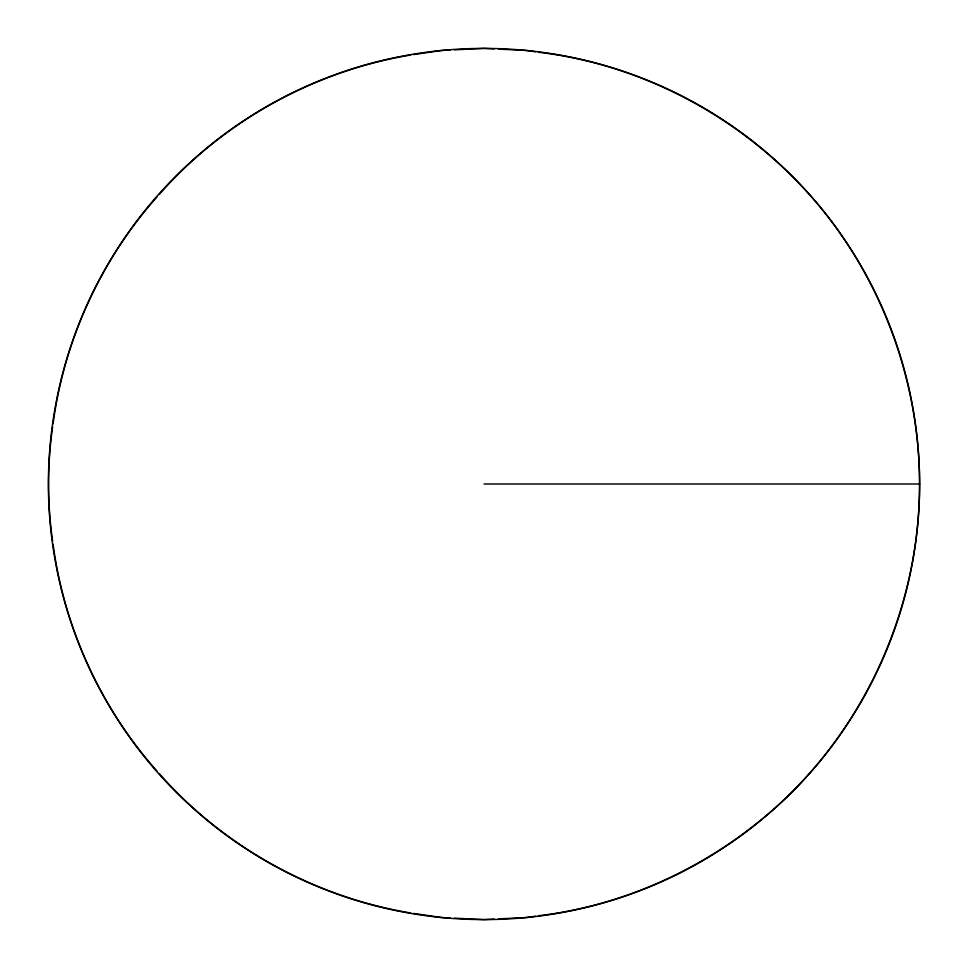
<?xml version="1.0" encoding="UTF-8"?>
<svg xmlns="http://www.w3.org/2000/svg" width="968" height="968" viewBox="0 0 968 968"><rect width="100%" height="100%" fill="white"/><g stroke="black" fill="none" stroke-linecap="round" stroke-linejoin="round"><path stroke-width="1.45" d="M538.341 52.224C647.882 65.159 750.672 122.694 820.719 207.66C883.941 285.04 919.394 384.078 919.6 484C919.6 598.284 872.725 711.153 792.054 792.054C723.882 859.378 633.701 904.523 538.341 915.776M52.647 426.743C47.214 464.592 47.214 503.421 52.647 541.257M53.083 423.827C64.178 340.095 101.059 259.823 157.167 196.722M159.139 194.532C223.62 121.048 314.322 71.015 410.71 55.031M413.626 54.595L441.311 50.493L450.144 50.058M535.425 916.212L526.689 917.507L498.726 918.874M454.561 49.84L484 48.4L494.309 48.908M494.309 919.092L484 919.6L454.561 918.16M484 484L919.6 484A435.6 435.6 0 0 1 266.2 861.242A435.6 435.6 0 0 1 266.2 106.758A435.6 435.6 0 0 1 919.6 484M498.726 49.126L526.689 50.493L535.425 51.788M450.144 917.942L441.311 917.507L413.626 913.405M410.71 912.969C314.322 896.985 223.62 846.952 159.139 773.468M157.167 771.278C101.059 708.177 64.178 627.905 53.083 544.173"/></g></svg>
